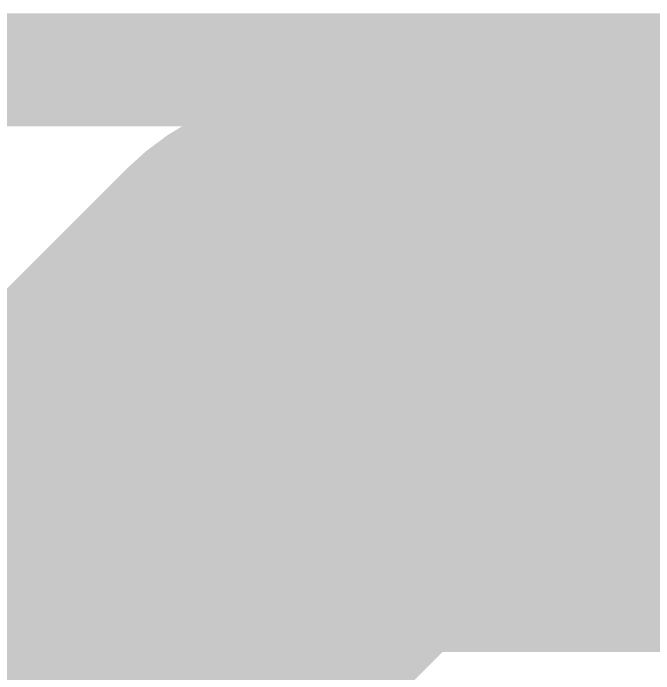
# Model space of a CAD drawing. Header units: inches. Extents: x -0.16 to 1.73, y -0.16 to 1.34.
# Drawn here: x 0.35897 to 0.37032, y 0.03762 to 0.0493 of the extents above; entities that cross this region are included whole.
import ezdxf

# ---------------------------------------------------------------- set-up
doc = ezdxf.new("R2010")
doc.units = ezdxf.units.IN
doc.header["$MEASUREMENT"] = 0
doc.layers.add('Bottom Layer', color=5, linetype='Continuous')
doc.layers.add('Mechanical 15', color=56, linetype='Continuous')

# ---------------------------------------------------------------- blocks, each defined once
blk = doc.blocks.new('USB_SMD_KH_TYPE_C_L6_5_16P_STM_8')
at = {"layer": 'Mechanical 15'}
blk.add_lwpolyline([(-0.176771, 0.062205, 0.002, 0.002, 0), (0.176771, 0.062205, 0.002, 0.002, 0)], format="xyseb", dxfattribs=at)

msp = doc.modelspace()

# ---------------------------------------------------------------- linework, layer by layer
at = {"layer": 'Bottom Layer'}
for points in [[(0.3482, 0.0267, 0.01, 0.01, 0), (0.3645, 0.043, 0.01, 0.01, 0)], [(0.3645, 0.043, 0.01, 0.01, 0), (0.5675, 0.043, 0.01, 0.01, 0)]]:
    msp.add_lwpolyline(points, format="xyseb", dxfattribs=at)
msp.add_lwpolyline([(0.362, 0.043, 0.005, 0.005, 1), (0.367, 0.043, 0.005, 0.005, 1)], format="xyseb", close=True, dxfattribs=at)
msp.add_lwpolyline([(0.362, 0.043, 0.005, 0.005, 1), (0.367, 0.043, 0.005, 0.005, 1)], format="xyseb", close=True, dxfattribs=at)

# ---------------------------------------------------------------- block references
msp.add_blockref('USB_SMD_KH_TYPE_C_L6_5_16P_STM_8', (0.3022, -0.0139))

doc.saveas('drawing.dxf')
